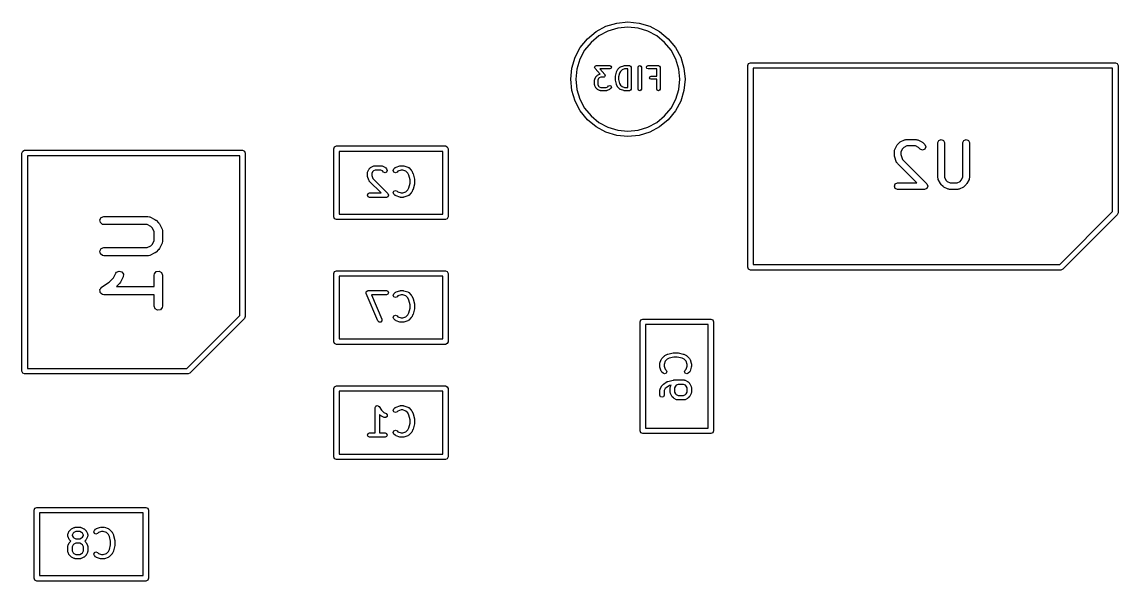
# Model space of a CAD drawing. Extents: x 0.26 to 1.74, y 0.22 to 1.88.
# Drawn here: x 0.944 to 1.736, y 0.912 to 1.316 of the extents above; entities that cross this region are included whole.
import ezdxf

# ---------------------------------------------------------------- set-up
doc = ezdxf.new("R2010")
doc.units = 0
doc.header["$MEASUREMENT"] = 0
doc.layers.add('BLACK', color=7, linetype='CONTINUOUS')

msp = doc.modelspace()

# ---------------------------------------------------------------- linework, layer by layer
at = {"layer": 'BLACK', "linetype": 'CONTINUOUS'}
for p, q in [((1.36607, 1.313), (1.37383, 1.31535)), ((1.37383, 1.31535), (1.38189, 1.31614)), ((1.38189, 1.31614), (1.38995, 1.31535)), ((1.38995, 1.31535), (1.39771, 1.313)), ((1.35266, 1.30403), (1.35892, 1.30917)), ((1.35892, 1.30917), (1.36607, 1.313)), ((1.36751, 1.30952), (1.36101, 1.30605)), ((1.37456, 1.31166), (1.36751, 1.30952)), ((1.38189, 1.31239), (1.37456, 1.31166)), ((1.38922, 1.31166), (1.38189, 1.31239)), ((1.39627, 1.30952), (1.38922, 1.31166)), ((1.40277, 1.30605), (1.39627, 1.30952)), ((1.39771, 1.313), (1.40486, 1.30917)), ((1.40486, 1.30917), (1.41112, 1.30403)), ((1.34752, 1.29777), (1.35266, 1.30403)), ((1.35531, 1.30138), (1.35064, 1.29568)), ((1.36101, 1.30605), (1.35531, 1.30138)), ((1.40846, 1.30138), (1.40277, 1.30605)), ((1.41314, 1.29568), (1.40846, 1.30138)), ((1.41112, 1.30403), (1.41626, 1.29777)), ((1.3437, 1.29062), (1.34752, 1.29777)), ((1.35064, 1.29568), (1.34717, 1.28919)), ((1.41661, 1.28919), (1.41314, 1.29568)), ((1.41626, 1.29777), (1.42008, 1.29062)), ((1.34135, 1.28287), (1.3437, 1.29062)), ((1.34717, 1.28919), (1.34503, 1.28214)), ((1.35784, 1.28347), (1.35802, 1.28384)), ((1.35802, 1.28384), (1.35818, 1.28422)), ((1.35818, 1.28422), (1.35822, 1.28424)), ((1.35822, 1.28424), (1.35824, 1.28428)), ((1.35824, 1.28428), (1.35863, 1.28441)), ((1.35863, 1.28441), (1.35902, 1.28457)), ((1.35902, 1.28457), (1.36877, 1.28457)), ((1.36877, 1.28457), (1.3696, 1.28422)), ((1.3696, 1.28422), (1.36995, 1.28339)), ((1.37618, 1.28347), (1.37643, 1.28358)), ((1.37643, 1.28358), (1.37664, 1.28376)), ((1.37664, 1.28376), (1.37889, 1.28451)), ((1.37889, 1.28451), (1.37909, 1.2845)), ((1.37909, 1.2845), (1.37927, 1.28457)), ((1.37927, 1.28457), (1.38301, 1.28457)), ((1.38301, 1.28457), (1.38385, 1.28422)), ((1.38385, 1.28422), (1.3842, 1.28339)), ((1.38933, 1.28339), (1.38968, 1.28422)), ((1.38968, 1.28422), (1.39051, 1.28457)), ((1.39051, 1.28457), (1.39135, 1.28422)), ((1.39135, 1.28422), (1.39169, 1.28339)), ((1.39533, 1.28339), (1.39568, 1.28422)), ((1.39568, 1.28422), (1.39651, 1.28457)), ((1.39651, 1.28457), (1.40401, 1.28457)), ((1.40401, 1.28457), (1.40485, 1.28422)), ((1.40485, 1.28422), (1.40519, 1.28339)), ((1.41875, 1.28214), (1.41661, 1.28919)), ((1.42008, 1.29062), (1.42243, 1.28287)), ((1.4685, 1.28465), (1.46908, 1.28604)), ((1.4685, 1.13898), (1.4685, 1.28465)), ((1.46908, 1.28604), (1.47047, 1.28661)), ((1.47047, 1.28661), (1.73425, 1.28661)), ((1.73425, 1.28661), (1.73564, 1.28604)), ((1.73564, 1.28604), (1.73622, 1.28465)), ((1.73622, 1.28465), (1.73622, 1.17835)), ((1.34055, 1.2748), (1.34135, 1.28287)), ((1.34503, 1.28214), (1.34431, 1.2748)), ((1.35785, 1.28343), (1.35784, 1.28347)), ((1.35784, 1.28339), (1.35785, 1.28343)), ((1.358, 1.283), (1.35784, 1.28339)), ((1.35796, 1.27492), (1.35871, 1.27642)), ((1.35813, 1.28261), (1.358, 1.283)), ((1.36176, 1.27846), (1.35813, 1.28261)), ((1.35871, 1.27642), (1.35886, 1.27655)), ((1.35886, 1.27655), (1.35893, 1.27672)), ((1.35893, 1.27672), (1.35968, 1.27747)), ((1.35968, 1.27747), (1.35986, 1.27755)), ((1.35986, 1.27755), (1.35999, 1.2777)), ((1.35999, 1.2777), (1.36149, 1.27845)), ((1.36122, 1.27567), (1.36074, 1.27519)), ((1.3623, 1.27621), (1.36122, 1.27567)), ((1.36149, 1.27845), (1.36176, 1.27846)), ((1.36877, 1.28221), (1.36162, 1.28221)), ((1.36162, 1.28221), (1.36516, 1.27817)), ((1.36427, 1.27621), (1.3623, 1.27621)), ((1.36465, 1.27637), (1.36427, 1.27621)), ((1.36504, 1.2765), (1.36465, 1.27637)), ((1.36506, 1.27654), (1.36504, 1.2765)), ((1.3651, 1.27655), (1.36506, 1.27654)), ((1.36526, 1.27694), (1.3651, 1.27655)), ((1.36516, 1.27817), (1.36529, 1.27777)), ((1.36545, 1.27731), (1.36526, 1.27694)), ((1.36529, 1.27777), (1.36545, 1.27739)), ((1.36545, 1.27739), (1.36543, 1.27735)), ((1.36543, 1.27735), (1.36545, 1.27731)), ((1.3696, 1.28255), (1.36877, 1.28221)), ((1.36995, 1.28339), (1.3696, 1.28255)), ((1.37283, 1.27664), (1.37289, 1.27678)), ((1.37283, 1.27439), (1.37283, 1.27664)), ((1.37287, 1.27693), (1.37362, 1.27993)), ((1.37289, 1.27678), (1.37287, 1.27693)), ((1.37362, 1.27993), (1.3737, 1.28003)), ((1.3737, 1.28003), (1.37371, 1.28017)), ((1.37371, 1.28017), (1.37446, 1.28167)), ((1.37446, 1.28167), (1.37461, 1.28179)), ((1.37461, 1.28179), (1.37468, 1.28197)), ((1.37468, 1.28197), (1.37618, 1.28347)), ((1.37588, 1.27923), (1.3752, 1.27649)), ((1.3752, 1.27649), (1.3752, 1.27454)), ((1.37649, 1.28044), (1.37588, 1.27923)), ((1.37765, 1.28161), (1.37649, 1.28044)), ((1.37946, 1.28221), (1.37765, 1.28161)), ((1.38183, 1.28221), (1.37946, 1.28221)), ((1.38183, 1.26882), (1.38183, 1.28221)), ((1.3842, 1.28339), (1.3842, 1.26764)), ((1.38933, 1.26764), (1.38933, 1.28339)), ((1.39169, 1.28339), (1.39169, 1.26764)), ((1.39568, 1.28255), (1.39533, 1.28339)), ((1.39651, 1.28221), (1.39568, 1.28255)), ((1.40283, 1.28221), (1.39651, 1.28221)), ((1.39758, 1.27589), (1.39793, 1.27672)), ((1.39793, 1.27505), (1.39758, 1.27589)), ((1.39793, 1.27672), (1.39876, 1.27707)), ((1.39876, 1.27707), (1.40283, 1.27707)), ((1.40283, 1.27707), (1.40283, 1.28221)), ((1.40519, 1.28339), (1.40519, 1.26764)), ((1.41947, 1.2748), (1.41875, 1.28214)), ((1.42243, 1.28287), (1.42323, 1.2748)), ((1.47244, 1.28268), (1.47244, 1.14094)), ((1.73228, 1.28268), (1.47244, 1.28268)), ((1.73228, 1.17916), (1.73228, 1.28268)), ((1.34135, 1.26674), (1.34055, 1.2748)), ((1.34431, 1.2748), (1.34503, 1.26747)), ((1.35784, 1.27439), (1.35794, 1.27464)), ((1.35784, 1.27064), (1.35784, 1.27439)), ((1.35794, 1.27039), (1.35784, 1.27064)), ((1.35794, 1.27464), (1.35796, 1.27492)), ((1.35796, 1.27011), (1.35794, 1.27039)), ((1.35871, 1.26861), (1.35796, 1.27011)), ((1.35886, 1.26848), (1.35871, 1.26861)), ((1.35893, 1.26831), (1.35886, 1.26848)), ((1.35968, 1.26756), (1.35893, 1.26831)), ((1.36074, 1.27519), (1.3602, 1.27411)), ((1.3602, 1.27411), (1.3602, 1.27092)), ((1.3602, 1.27092), (1.36074, 1.26984)), ((1.36074, 1.26984), (1.36122, 1.26936)), ((1.36122, 1.26936), (1.3623, 1.26882)), ((1.3623, 1.26882), (1.36624, 1.26882)), ((1.36624, 1.26882), (1.36732, 1.26936)), ((1.36732, 1.26936), (1.36793, 1.26998)), ((1.36793, 1.26998), (1.36877, 1.27032)), ((1.36877, 1.27032), (1.3696, 1.26998)), ((1.3696, 1.26831), (1.36885, 1.26756)), ((1.3696, 1.26998), (1.36995, 1.26914)), ((1.36995, 1.26914), (1.3696, 1.26831)), ((1.37289, 1.27425), (1.37283, 1.27439)), ((1.37287, 1.2741), (1.37289, 1.27425)), ((1.37362, 1.2711), (1.37287, 1.2741)), ((1.3737, 1.271), (1.37362, 1.2711)), ((1.37371, 1.27086), (1.3737, 1.271)), ((1.37446, 1.26936), (1.37371, 1.27086)), ((1.37461, 1.26923), (1.37446, 1.26936)), ((1.37468, 1.26906), (1.37461, 1.26923)), ((1.37618, 1.26756), (1.37468, 1.26906)), ((1.3752, 1.27454), (1.37588, 1.2718)), ((1.37588, 1.2718), (1.37649, 1.27059)), ((1.37649, 1.27059), (1.37765, 1.26942)), ((1.37765, 1.26942), (1.37946, 1.26882)), ((1.37946, 1.26882), (1.38183, 1.26882)), ((1.39876, 1.27471), (1.39793, 1.27505)), ((1.40283, 1.27471), (1.39876, 1.27471)), ((1.40283, 1.26764), (1.40283, 1.27471)), ((1.41875, 1.26747), (1.41947, 1.2748)), ((1.42323, 1.2748), (1.42243, 1.26674)), ((1.3437, 1.25898), (1.34135, 1.26674)), ((1.34503, 1.26747), (1.34717, 1.26042)), ((1.34717, 1.26042), (1.35064, 1.25392)), ((1.35986, 1.26748), (1.35968, 1.26756)), ((1.35999, 1.26733), (1.35986, 1.26748)), ((1.36149, 1.26658), (1.35999, 1.26733)), ((1.36176, 1.26656), (1.36149, 1.26658)), ((1.36202, 1.26646), (1.36176, 1.26656)), ((1.36652, 1.26646), (1.36202, 1.26646)), ((1.36677, 1.26656), (1.36652, 1.26646)), ((1.36704, 1.26658), (1.36677, 1.26656)), ((1.36854, 1.26733), (1.36704, 1.26658)), ((1.36867, 1.26748), (1.36854, 1.26733)), ((1.36885, 1.26756), (1.36867, 1.26748)), ((1.37643, 1.26745), (1.37618, 1.26756)), ((1.37664, 1.26727), (1.37643, 1.26745)), ((1.37889, 1.26652), (1.37664, 1.26727)), ((1.37909, 1.26653), (1.37889, 1.26652)), ((1.37927, 1.26646), (1.37909, 1.26653)), ((1.38301, 1.26646), (1.37927, 1.26646)), ((1.38385, 1.26681), (1.38301, 1.26646)), ((1.3842, 1.26764), (1.38385, 1.26681)), ((1.38968, 1.26681), (1.38933, 1.26764)), ((1.39051, 1.26646), (1.38968, 1.26681)), ((1.39135, 1.26681), (1.39051, 1.26646)), ((1.39169, 1.26764), (1.39135, 1.26681)), ((1.40318, 1.26681), (1.40283, 1.26764)), ((1.40401, 1.26646), (1.40318, 1.26681)), ((1.40485, 1.26681), (1.40401, 1.26646)), ((1.40519, 1.26764), (1.40485, 1.26681)), ((1.41314, 1.25392), (1.41661, 1.26042)), ((1.41661, 1.26042), (1.41875, 1.26747)), ((1.42243, 1.26674), (1.42008, 1.25898)), ((1.34752, 1.25184), (1.3437, 1.25898)), ((1.35064, 1.25392), (1.35531, 1.24823)), ((1.40846, 1.24823), (1.41314, 1.25392)), ((1.42008, 1.25898), (1.41626, 1.25184)), ((1.35266, 1.24557), (1.34752, 1.25184)), ((1.35892, 1.24043), (1.35266, 1.24557)), ((1.35531, 1.24823), (1.36101, 1.24355)), ((1.40277, 1.24355), (1.40846, 1.24823)), ((1.41112, 1.24557), (1.40486, 1.24043)), ((1.41626, 1.25184), (1.41112, 1.24557)), ((1.36607, 1.23661), (1.35892, 1.24043)), ((1.36101, 1.24355), (1.36751, 1.24008)), ((1.37383, 1.23426), (1.36607, 1.23661)), ((1.36751, 1.24008), (1.37456, 1.23794)), ((1.37456, 1.23794), (1.38189, 1.23722)), ((1.38189, 1.23722), (1.38922, 1.23794)), ((1.38922, 1.23794), (1.39627, 1.24008)), ((1.39771, 1.23661), (1.38995, 1.23426)), ((1.39627, 1.24008), (1.40277, 1.24355)), ((1.40486, 1.24043), (1.39771, 1.23661)), ((1.38189, 1.23346), (1.37383, 1.23426)), ((1.38995, 1.23426), (1.38189, 1.23346)), ((1.57669, 1.22765), (1.57819, 1.22915)), ((1.57819, 1.22915), (1.57855, 1.2293)), ((1.57855, 1.2293), (1.57881, 1.2296)), ((1.57881, 1.2296), (1.58181, 1.23109)), ((1.58181, 1.23109), (1.58236, 1.23113)), ((1.58236, 1.23113), (1.58286, 1.23134)), ((1.58286, 1.23134), (1.59036, 1.23134)), ((1.59036, 1.23134), (1.59087, 1.23113)), ((1.59087, 1.23113), (1.59142, 1.23109)), ((1.59142, 1.23109), (1.59442, 1.2296)), ((1.59442, 1.2296), (1.59467, 1.2293)), ((1.59467, 1.2293), (1.59503, 1.22915)), ((1.59503, 1.22915), (1.59653, 1.22765)), ((1.606, 1.22898), (1.60669, 1.23065)), ((1.606, 1.20349), (1.606, 1.22898)), ((1.60669, 1.23065), (1.60836, 1.23134)), ((1.60836, 1.23134), (1.61003, 1.23065)), ((1.61003, 1.23065), (1.61072, 1.22898)), ((1.61072, 1.22898), (1.61072, 1.20404)), ((1.624, 1.22898), (1.62469, 1.23065)), ((1.624, 1.20404), (1.624, 1.22898)), ((1.62469, 1.23065), (1.62636, 1.23134)), ((1.62636, 1.23134), (1.62803, 1.23065)), ((1.62803, 1.23065), (1.62872, 1.22898)), ((1.62872, 1.22898), (1.62872, 1.20349)), ((0.943898, 1.22146), (0.944474, 1.22285)), ((0.943898, 1.06398), (0.943898, 1.22146)), ((0.944474, 1.22285), (0.945866, 1.22343)), ((0.945866, 1.22343), (1.10335, 1.22343)), ((1.10335, 1.22343), (1.10474, 1.22285)), ((1.10474, 1.22285), (1.10531, 1.22146)), ((1.10531, 1.22146), (1.10531, 1.10335)), ((1.16929, 1.22461), (1.16987, 1.226)), ((1.16929, 1.17539), (1.16929, 1.22461)), ((1.16987, 1.226), (1.17126, 1.22657)), ((1.17126, 1.22657), (1.25, 1.22657)), ((1.17323, 1.22264), (1.17323, 1.17736)), ((1.24803, 1.22264), (1.17323, 1.22264)), ((1.24803, 1.17736), (1.24803, 1.22264)), ((1.25, 1.22657), (1.25139, 1.226)), ((1.25139, 1.226), (1.25197, 1.22461)), ((1.25197, 1.22461), (1.25197, 1.17539)), ((1.5745, 1.22298), (1.57471, 1.22349)), ((1.5745, 1.21998), (1.5745, 1.22298)), ((1.57471, 1.22349), (1.57475, 1.22404)), ((1.57475, 1.22404), (1.57625, 1.22704)), ((1.57625, 1.22704), (1.57655, 1.22729)), ((1.57655, 1.22729), (1.57669, 1.22765)), ((1.58031, 1.22458), (1.57923, 1.22243)), ((1.57923, 1.22243), (1.57923, 1.22037)), ((1.57923, 1.22037), (1.58043, 1.21676)), ((1.58126, 1.22554), (1.58031, 1.22458)), ((1.58342, 1.22662), (1.58126, 1.22554)), ((1.58981, 1.22662), (1.58342, 1.22662)), ((1.59196, 1.22554), (1.58981, 1.22662)), ((1.59319, 1.22431), (1.59196, 1.22554)), ((1.59486, 1.22362), (1.59319, 1.22431)), ((1.59653, 1.22431), (1.59486, 1.22362)), ((1.59653, 1.22765), (1.59723, 1.22598)), ((1.59723, 1.22598), (1.59653, 1.22431)), ((0.947835, 1.21949), (0.947835, 1.06594)), ((1.10138, 1.21949), (0.947835, 1.21949)), ((1.10138, 1.10416), (1.10138, 1.21949)), ((1.19857, 1.21218), (1.19891, 1.21232)), ((1.19891, 1.21232), (1.2036, 1.21232)), ((1.2036, 1.21232), (1.20394, 1.21218)), ((1.21742, 1.21222), (1.21766, 1.21232)), ((1.21766, 1.21232), (1.21954, 1.21232)), ((1.21954, 1.21232), (1.21977, 1.21222)), ((1.57465, 1.21962), (1.5745, 1.21998)), ((1.57462, 1.21924), (1.57465, 1.21962)), ((1.57612, 1.21474), (1.57462, 1.21924)), ((1.57648, 1.21432), (1.57612, 1.21474)), ((1.57669, 1.21381), (1.57648, 1.21432)), ((1.59066, 1.19985), (1.57669, 1.21381)), ((1.58043, 1.21676), (1.59803, 1.19916)), ((1.19359, 1.20699), (1.19373, 1.20733)), ((1.19359, 1.20512), (1.19359, 1.20699)), ((1.19369, 1.20488), (1.19359, 1.20512)), ((1.19367, 1.20462), (1.19369, 1.20488)), ((1.19461, 1.20181), (1.19367, 1.20462)), ((1.19373, 1.20733), (1.19375, 1.2077)), ((1.19375, 1.2077), (1.19469, 1.20957)), ((1.19469, 1.20957), (1.19489, 1.20974)), ((1.19489, 1.20974), (1.19499, 1.20998)), ((1.19499, 1.20998), (1.19592, 1.21092)), ((1.19592, 1.21092), (1.19616, 1.21102)), ((1.19616, 1.21102), (1.19633, 1.21121)), ((1.19633, 1.21121), (1.19821, 1.21215)), ((1.19739, 1.20793), (1.19674, 1.20662)), ((1.19674, 1.20662), (1.19674, 1.20537)), ((1.19674, 1.20537), (1.19748, 1.20316)), ((1.19797, 1.20851), (1.19739, 1.20793)), ((1.19928, 1.20917), (1.19797, 1.20851)), ((1.19821, 1.21215), (1.19857, 1.21218)), ((1.20323, 1.20917), (1.19928, 1.20917)), ((1.20454, 1.20851), (1.20323, 1.20917)), ((1.20394, 1.21218), (1.2043, 1.21215)), ((1.2043, 1.21215), (1.20618, 1.21121)), ((1.2053, 1.20775), (1.20454, 1.20851)), ((1.20641, 1.20729), (1.2053, 1.20775)), ((1.20618, 1.21121), (1.20635, 1.21102)), ((1.20635, 1.21102), (1.20659, 1.21092)), ((1.20753, 1.20775), (1.20641, 1.20729)), ((1.20659, 1.21092), (1.20753, 1.20998)), ((1.20753, 1.20998), (1.20799, 1.20887)), ((1.20799, 1.20887), (1.20753, 1.20775)), ((1.21234, 1.20887), (1.2128, 1.20998)), ((1.2128, 1.20775), (1.21234, 1.20887)), ((1.2128, 1.20998), (1.21373, 1.21092)), ((1.21391, 1.20729), (1.2128, 1.20775)), ((1.21373, 1.21092), (1.21407, 1.21106)), ((1.21502, 1.20775), (1.21391, 1.20729)), ((1.21407, 1.21106), (1.21435, 1.2113)), ((1.21435, 1.2113), (1.21716, 1.21224)), ((1.2157, 1.20843), (1.21502, 1.20775)), ((1.21792, 1.20917), (1.2157, 1.20843)), ((1.21716, 1.21224), (1.21742, 1.21222)), ((1.21928, 1.20917), (1.21792, 1.20917)), ((1.2215, 1.20843), (1.21928, 1.20917)), ((1.21977, 1.21222), (1.22003, 1.21224)), ((1.22003, 1.21224), (1.22285, 1.2113)), ((1.22293, 1.207), (1.2215, 1.20843)), ((1.22285, 1.2113), (1.22312, 1.21106)), ((1.22367, 1.20551), (1.22293, 1.207)), ((1.22312, 1.21106), (1.22346, 1.21092)), ((1.22346, 1.21092), (1.22534, 1.20904)), ((1.22452, 1.20211), (1.22367, 1.20551)), ((1.22534, 1.20904), (1.22543, 1.2088)), ((1.22543, 1.2088), (1.22563, 1.20863)), ((1.22563, 1.20863), (1.22657, 1.20676)), ((1.22657, 1.20676), (1.22658, 1.20658)), ((1.22658, 1.20658), (1.22669, 1.20644)), ((1.22669, 1.20644), (1.22762, 1.20269)), ((1.19485, 1.20153), (1.19461, 1.20181)), ((1.19499, 1.20119), (1.19485, 1.20153)), ((1.20355, 1.19263), (1.19499, 1.20119)), ((1.19748, 1.20316), (1.20846, 1.19217)), ((1.22367, 1.19629), (1.22452, 1.19969)), ((1.22452, 1.19969), (1.22452, 1.20211)), ((1.22762, 1.19911), (1.22669, 1.19536)), ((1.22762, 1.20269), (1.2276, 1.20249)), ((1.2276, 1.20249), (1.22767, 1.20231)), ((1.22767, 1.19949), (1.2276, 1.19931)), ((1.2276, 1.19931), (1.22762, 1.19911)), ((1.22767, 1.20231), (1.22767, 1.19949)), ((1.5745, 1.19749), (1.5752, 1.19916)), ((1.5752, 1.19582), (1.5745, 1.19749)), ((1.5752, 1.19916), (1.57687, 1.19985)), ((1.57687, 1.19985), (1.59066, 1.19985)), ((1.59803, 1.19916), (1.59873, 1.19749)), ((1.59873, 1.19749), (1.59803, 1.19582)), ((1.60621, 1.20298), (1.606, 1.20349)), ((1.60625, 1.20243), (1.60621, 1.20298)), ((1.60775, 1.19943), (1.60625, 1.20243)), ((1.60804, 1.19917), (1.60775, 1.19943)), ((1.60819, 1.19882), (1.60804, 1.19917)), ((1.60969, 1.19732), (1.60819, 1.19882)), ((1.61005, 1.19717), (1.60969, 1.19732)), ((1.6103, 1.19687), (1.61005, 1.19717)), ((1.6133, 1.19537), (1.6103, 1.19687)), ((1.61072, 1.20404), (1.6118, 1.20188)), ((1.6118, 1.20188), (1.61276, 1.20093)), ((1.61276, 1.20093), (1.61492, 1.19985)), ((1.61492, 1.19985), (1.6198, 1.19985)), ((1.6198, 1.19985), (1.62196, 1.20093)), ((1.62442, 1.19687), (1.62142, 1.19537)), ((1.62196, 1.20093), (1.62292, 1.20188)), ((1.62292, 1.20188), (1.624, 1.20404)), ((1.62467, 1.19717), (1.62442, 1.19687)), ((1.62503, 1.19732), (1.62467, 1.19717)), ((1.62653, 1.19882), (1.62503, 1.19732)), ((1.62668, 1.19917), (1.62653, 1.19882)), ((1.62697, 1.19943), (1.62668, 1.19917)), ((1.62847, 1.20243), (1.62697, 1.19943)), ((1.62851, 1.20298), (1.62847, 1.20243)), ((1.62872, 1.20349), (1.62851, 1.20298)), ((1.19359, 1.19106), (1.19405, 1.19217)), ((1.19405, 1.18994), (1.19359, 1.19106)), ((1.19405, 1.19217), (1.19516, 1.19263)), ((1.19516, 1.18948), (1.19405, 1.18994)), ((1.19516, 1.19263), (1.20355, 1.19263)), ((1.20735, 1.18948), (1.19516, 1.18948)), ((1.20846, 1.18994), (1.20735, 1.18948)), ((1.20846, 1.19217), (1.20892, 1.19106)), ((1.20892, 1.19106), (1.20846, 1.18994)), ((1.21234, 1.19293), (1.2128, 1.19405)), ((1.2128, 1.19182), (1.21234, 1.19293)), ((1.2128, 1.19405), (1.21391, 1.19451)), ((1.21373, 1.19088), (1.2128, 1.19182)), ((1.21407, 1.19074), (1.21373, 1.19088)), ((1.21391, 1.19451), (1.21502, 1.19405)), ((1.21435, 1.1905), (1.21407, 1.19074)), ((1.21716, 1.18956), (1.21435, 1.1905)), ((1.21502, 1.19405), (1.2157, 1.19337)), ((1.2157, 1.19337), (1.21792, 1.19263)), ((1.21742, 1.18958), (1.21716, 1.18956)), ((1.21766, 1.18948), (1.21742, 1.18958)), ((1.21954, 1.18948), (1.21766, 1.18948)), ((1.21792, 1.19263), (1.21928, 1.19263)), ((1.21928, 1.19263), (1.2215, 1.19337)), ((1.21977, 1.18958), (1.21954, 1.18948)), ((1.22003, 1.18956), (1.21977, 1.18958)), ((1.22285, 1.1905), (1.22003, 1.18956)), ((1.2215, 1.19337), (1.22293, 1.1948)), ((1.22312, 1.19074), (1.22285, 1.1905)), ((1.22293, 1.1948), (1.22367, 1.19629)), ((1.22346, 1.19088), (1.22312, 1.19074)), ((1.22534, 1.19276), (1.22346, 1.19088)), ((1.22543, 1.193), (1.22534, 1.19276)), ((1.22563, 1.19317), (1.22543, 1.193)), ((1.22657, 1.19504), (1.22563, 1.19317)), ((1.22658, 1.19522), (1.22657, 1.19504)), ((1.22669, 1.19536), (1.22658, 1.19522)), ((1.57687, 1.19512), (1.5752, 1.19582)), ((1.59636, 1.19512), (1.57687, 1.19512)), ((1.59803, 1.19582), (1.59636, 1.19512)), ((1.61385, 1.19533), (1.6133, 1.19537)), ((1.61436, 1.19512), (1.61385, 1.19533)), ((1.62036, 1.19512), (1.61436, 1.19512)), ((1.62087, 1.19533), (1.62036, 1.19512)), ((1.62142, 1.19537), (1.62087, 1.19533)), ((1.00023, 1.17323), (1.00124, 1.17497)), ((1.00059, 1.17124), (1.00023, 1.17323)), ((1.00124, 1.17497), (1.00314, 1.17567)), ((1.00314, 1.17567), (1.03501, 1.17567)), ((1.03501, 1.17567), (1.03602, 1.17549)), ((1.03602, 1.17549), (1.03616, 1.17537)), ((1.03616, 1.17537), (1.03633, 1.17535)), ((1.03633, 1.17535), (1.04008, 1.17348)), ((1.04008, 1.17348), (1.04079, 1.17295)), ((1.04079, 1.17295), (1.04085, 1.17293)), ((1.04085, 1.17293), (1.04273, 1.17105)), ((1.16987, 1.174), (1.16929, 1.17539)), ((1.17126, 1.17343), (1.16987, 1.174)), ((1.25, 1.17343), (1.17126, 1.17343)), ((1.17323, 1.17736), (1.24803, 1.17736)), ((1.25139, 1.174), (1.25, 1.17343)), ((1.25197, 1.17539), (1.25139, 1.174)), ((1.69407, 1.14094), (1.73228, 1.17916)), ((1.73564, 1.17695), (1.69627, 1.13758)), ((1.73622, 1.17835), (1.73564, 1.17695)), ((1.00213, 1.16994), (1.00059, 1.17124)), ((1.00314, 1.16976), (1.00213, 1.16994)), ((1.03432, 1.16976), (1.00314, 1.16976)), ((1.03701, 1.16841), (1.03432, 1.16976)), ((1.03821, 1.16721), (1.03701, 1.16841)), ((1.03956, 1.16452), (1.03821, 1.16721)), ((1.04273, 1.17105), (1.04323, 1.17033)), ((1.04323, 1.17033), (1.04328, 1.17028)), ((1.04328, 1.17028), (1.04515, 1.16653)), ((1.04515, 1.16653), (1.04545, 1.16555)), ((1.04545, 1.16555), (1.0454, 1.16538)), ((1.0454, 1.16538), (1.04547, 1.16521)), ((1.04547, 1.16521), (1.04547, 1.15771)), ((1.03821, 1.15571), (1.03956, 1.15841)), ((1.03956, 1.15841), (1.03956, 1.16452)), ((1.04547, 1.15771), (1.04529, 1.1567)), ((1.00023, 1.15073), (1.00124, 1.15248)), ((1.00059, 1.14874), (1.00023, 1.15073)), ((1.00124, 1.15248), (1.00314, 1.15317)), ((1.00314, 1.15317), (1.03432, 1.15317)), ((1.03432, 1.15317), (1.03701, 1.15452)), ((1.04008, 1.14945), (1.03633, 1.14757)), ((1.03701, 1.15452), (1.03821, 1.15571)), ((1.04013, 1.1495), (1.04008, 1.14945)), ((1.04085, 1.15), (1.04013, 1.1495)), ((1.04273, 1.15188), (1.04085, 1.15)), ((1.04275, 1.15194), (1.04273, 1.15188)), ((1.04328, 1.15264), (1.04275, 1.15194)), ((1.04515, 1.15639), (1.04328, 1.15264)), ((1.04517, 1.15657), (1.04515, 1.15639)), ((1.04529, 1.1567), (1.04517, 1.15657)), ((1.00213, 1.14744), (1.00059, 1.14874)), ((1.00314, 1.14726), (1.00213, 1.14744)), ((1.03501, 1.14726), (1.00314, 1.14726)), ((1.03518, 1.14732), (1.03501, 1.14726)), ((1.03535, 1.14728), (1.03518, 1.14732)), ((1.03633, 1.14757), (1.03535, 1.14728)), ((1.01009, 1.13134), (1.01175, 1.13466)), ((1.01175, 1.13466), (1.01236, 1.13549)), ((1.01236, 1.13549), (1.01421, 1.13629)), ((1.01421, 1.13629), (1.01615, 1.13571)), ((1.01615, 1.13571), (1.01726, 1.13403)), ((1.01726, 1.13403), (1.01703, 1.13202)), ((1.03956, 1.13334), (1.03974, 1.13435)), ((1.03956, 1.12505), (1.03956, 1.13334)), ((1.03974, 1.13435), (1.04104, 1.1359)), ((1.04104, 1.1359), (1.04303, 1.13625)), ((1.04303, 1.13625), (1.04477, 1.13524)), ((1.04477, 1.13524), (1.04547, 1.13334)), ((1.04547, 1.13334), (1.04547, 1.11085)), ((1.16929, 1.13445), (1.16987, 1.13584)), ((1.16929, 1.08524), (1.16929, 1.13445)), ((1.16987, 1.13584), (1.17126, 1.13642)), ((1.17126, 1.13642), (1.25, 1.13642)), ((1.25, 1.13642), (1.25139, 1.13584)), ((1.25139, 1.13584), (1.25197, 1.13445)), ((1.25197, 1.13445), (1.25197, 1.08524)), ((1.46908, 1.13758), (1.4685, 1.13898)), ((1.4685, 1.13898), (1.4685, 1.13898)), ((1.47047, 1.13701), (1.46908, 1.13758)), ((1.69488, 1.13701), (1.47047, 1.13701)), ((1.47244, 1.14094), (1.69407, 1.14094)), ((1.69627, 1.13758), (1.69488, 1.13701)), ((1.0015, 1.12455), (1.00689, 1.12814)), ((1.00689, 1.12814), (1.01009, 1.13134)), ((1.0146, 1.12751), (1.01215, 1.12505)), ((1.01463, 1.12756), (1.0146, 1.12751)), ((1.01516, 1.12827), (1.01463, 1.12756)), ((1.01703, 1.13202), (1.01516, 1.12827)), ((1.17323, 1.13248), (1.17323, 1.0872)), ((1.24803, 1.13248), (1.17323, 1.13248)), ((1.24803, 1.0872), (1.24803, 1.13248)), ((1.00023, 1.12261), (1.00032, 1.12275)), ((1.00038, 1.12176), (1.00023, 1.12261)), ((1.00031, 1.12292), (1.00082, 1.12361)), ((1.00032, 1.12275), (1.00031, 1.12292)), ((1.00044, 1.12091), (1.00038, 1.12176)), ((1.00056, 1.12078), (1.00044, 1.12091)), ((1.00059, 1.12062), (1.00056, 1.12078)), ((1.00124, 1.12007), (1.00059, 1.12062)), ((1.00082, 1.12361), (1.00124, 1.12436)), ((1.00124, 1.12436), (1.0014, 1.12441)), ((1.00183, 1.11945), (1.00124, 1.12007)), ((1.0014, 1.12441), (1.0015, 1.12455)), ((1.002, 1.11943), (1.00183, 1.11945)), ((1.00213, 1.11932), (1.002, 1.11943)), ((1.00314, 1.11914), (1.00213, 1.11932)), ((1.03956, 1.11914), (1.00314, 1.11914)), ((1.01215, 1.12505), (1.03956, 1.12505)), ((1.03956, 1.11085), (1.03956, 1.11914)), ((1.19265, 1.12058), (1.19277, 1.12087)), ((1.19277, 1.12029), (1.19265, 1.12058)), ((1.19276, 1.12117), (1.19299, 1.1214)), ((1.19277, 1.12087), (1.19276, 1.12117)), ((1.19278, 1.11996), (1.19277, 1.12029)), ((1.20121, 1.10028), (1.19278, 1.11996)), ((1.19299, 1.1214), (1.19311, 1.1217)), ((1.19311, 1.1217), (1.19339, 1.12181)), ((1.19339, 1.12181), (1.19361, 1.12203)), ((1.19361, 1.12203), (1.19393, 1.12204)), ((1.19393, 1.12204), (1.19423, 1.12216)), ((1.19423, 1.12216), (1.20735, 1.12216)), ((1.20735, 1.11901), (1.19661, 1.11901)), ((1.19661, 1.11901), (1.20411, 1.10152)), ((1.20735, 1.12216), (1.20846, 1.1217)), ((1.20846, 1.11947), (1.20735, 1.11901)), ((1.20846, 1.1217), (1.20892, 1.12058)), ((1.20892, 1.12058), (1.20846, 1.11947)), ((1.21234, 1.11871), (1.2128, 1.11982)), ((1.2128, 1.1176), (1.21234, 1.11871)), ((1.2128, 1.11982), (1.21373, 1.12076)), ((1.21391, 1.11714), (1.2128, 1.1176)), ((1.21373, 1.12076), (1.21407, 1.1209)), ((1.21502, 1.1176), (1.21391, 1.11714)), ((1.21407, 1.1209), (1.21435, 1.12114)), ((1.21435, 1.12114), (1.21716, 1.12208)), ((1.2157, 1.11827), (1.21502, 1.1176)), ((1.21792, 1.11901), (1.2157, 1.11827)), ((1.21716, 1.12208), (1.21742, 1.12206)), ((1.21742, 1.12206), (1.21766, 1.12216)), ((1.21766, 1.12216), (1.21954, 1.12216)), ((1.21928, 1.11901), (1.21792, 1.11901)), ((1.2215, 1.11827), (1.21928, 1.11901)), ((1.21954, 1.12216), (1.21977, 1.12206)), ((1.21977, 1.12206), (1.22003, 1.12208)), ((1.22003, 1.12208), (1.22285, 1.12114)), ((1.22293, 1.11684), (1.2215, 1.11827)), ((1.22285, 1.12114), (1.22312, 1.1209)), ((1.22312, 1.1209), (1.22346, 1.12076)), ((1.22346, 1.12076), (1.22534, 1.11889)), ((1.22534, 1.11889), (1.22543, 1.11865)), ((1.22543, 1.11865), (1.22563, 1.11848)), ((1.22563, 1.11848), (1.22657, 1.1166)), ((1.04025, 1.10895), (1.03956, 1.11085)), ((1.04529, 1.10984), (1.04399, 1.10829)), ((1.04547, 1.11085), (1.04529, 1.10984)), ((1.22367, 1.11535), (1.22293, 1.11684)), ((1.22452, 1.11195), (1.22367, 1.11535)), ((1.22367, 1.10614), (1.22452, 1.10953)), ((1.22452, 1.10953), (1.22452, 1.11195)), ((1.22657, 1.1166), (1.22658, 1.11642)), ((1.22658, 1.11642), (1.22669, 1.11628)), ((1.22669, 1.11628), (1.22762, 1.11253)), ((1.22762, 1.11253), (1.2276, 1.11233)), ((1.2276, 1.11233), (1.22767, 1.11215)), ((1.22767, 1.10934), (1.2276, 1.10915)), ((1.22767, 1.11215), (1.22767, 1.10934)), ((1.042, 1.10794), (1.04025, 1.10895)), ((1.04399, 1.10829), (1.042, 1.10794)), ((1.06316, 1.06594), (1.10138, 1.10416)), ((1.10474, 1.10195), (1.06537, 1.06258)), ((1.10531, 1.10335), (1.10474, 1.10195)), ((1.20411, 1.10152), (1.20412, 1.10031)), ((1.21234, 1.10277), (1.2128, 1.10389)), ((1.2128, 1.10166), (1.21234, 1.10277)), ((1.2128, 1.10389), (1.21391, 1.10435)), ((1.21373, 1.10072), (1.2128, 1.10166)), ((1.21391, 1.10435), (1.21502, 1.10389)), ((1.21502, 1.10389), (1.2157, 1.10321)), ((1.2157, 1.10321), (1.21792, 1.10247)), ((1.21792, 1.10247), (1.21928, 1.10247)), ((1.21928, 1.10247), (1.2215, 1.10321)), ((1.2215, 1.10321), (1.22293, 1.10464)), ((1.22293, 1.10464), (1.22367, 1.10614)), ((1.22534, 1.1026), (1.22346, 1.10072)), ((1.22543, 1.10284), (1.22534, 1.1026)), ((1.22563, 1.10301), (1.22543, 1.10284)), ((1.22657, 1.10488), (1.22563, 1.10301)), ((1.22658, 1.10506), (1.22657, 1.10488)), ((1.22669, 1.1052), (1.22658, 1.10506)), ((1.22762, 1.10895), (1.22669, 1.1052)), ((1.2276, 1.10915), (1.22762, 1.10895)), ((1.39132, 1.101), (1.39272, 1.10157)), ((1.39272, 1.10157), (1.44193, 1.10157)), ((1.44193, 1.10157), (1.44332, 1.101)), ((1.20208, 1.09944), (1.20121, 1.10028)), ((1.20328, 1.09945), (1.20208, 1.09944)), ((1.20412, 1.10031), (1.20328, 1.09945)), ((1.21407, 1.10058), (1.21373, 1.10072)), ((1.21435, 1.10034), (1.21407, 1.10058)), ((1.21716, 1.09941), (1.21435, 1.10034)), ((1.21742, 1.09942), (1.21716, 1.09941)), ((1.21766, 1.09932), (1.21742, 1.09942)), ((1.21954, 1.09932), (1.21766, 1.09932)), ((1.21977, 1.09942), (1.21954, 1.09932)), ((1.22003, 1.09941), (1.21977, 1.09942)), ((1.22285, 1.10034), (1.22003, 1.09941)), ((1.22312, 1.10058), (1.22285, 1.10034)), ((1.22346, 1.10072), (1.22312, 1.10058)), ((1.39075, 1.09961), (1.39132, 1.101)), ((1.39075, 1.02087), (1.39075, 1.09961)), ((1.39469, 1.09764), (1.39469, 1.02283)), ((1.43996, 1.09764), (1.39469, 1.09764)), ((1.43996, 1.02283), (1.43996, 1.09764)), ((1.44332, 1.101), (1.4439, 1.09961)), ((1.4439, 1.09961), (1.4439, 1.02087)), ((1.17323, 1.0872), (1.24803, 1.0872)), ((1.16987, 1.08384), (1.16929, 1.08524)), ((1.17126, 1.08327), (1.16987, 1.08384)), ((1.25, 1.08327), (1.17126, 1.08327)), ((1.25139, 1.08384), (1.25, 1.08327)), ((1.25197, 1.08524), (1.25139, 1.08384)), ((1.40509, 1.06964), (1.40602, 1.07245)), ((1.40511, 1.06938), (1.40509, 1.06964)), ((1.40602, 1.07245), (1.40626, 1.07273)), ((1.40626, 1.07273), (1.4064, 1.07307)), ((1.4064, 1.07307), (1.40828, 1.07494)), ((1.40889, 1.0711), (1.40816, 1.06889)), ((1.40828, 1.07494), (1.40852, 1.07504)), ((1.40852, 1.07504), (1.40869, 1.07524)), ((1.40869, 1.07524), (1.41056, 1.07617)), ((1.41033, 1.07253), (1.40889, 1.0711)), ((1.41182, 1.07328), (1.41033, 1.07253)), ((1.41056, 1.07617), (1.41074, 1.07619)), ((1.41074, 1.07619), (1.41089, 1.07629)), ((1.41089, 1.07629), (1.41464, 1.07723)), ((1.41521, 1.07413), (1.41182, 1.07328)), ((1.41464, 1.07723), (1.41483, 1.0772)), ((1.41483, 1.0772), (1.41502, 1.07728)), ((1.41502, 1.07728), (1.41783, 1.07728)), ((1.41764, 1.07413), (1.41521, 1.07413)), ((1.42103, 1.07328), (1.41764, 1.07413)), ((1.41783, 1.07728), (1.41801, 1.0772)), ((1.41801, 1.0772), (1.41821, 1.07723)), ((1.41821, 1.07723), (1.42196, 1.07629)), ((1.42252, 1.07253), (1.42103, 1.07328)), ((1.42196, 1.07629), (1.4221, 1.07619)), ((1.4221, 1.07619), (1.42228, 1.07617)), ((1.42228, 1.07617), (1.42416, 1.07524)), ((1.42395, 1.0711), (1.42252, 1.07253)), ((1.42469, 1.06889), (1.42395, 1.0711)), ((1.42416, 1.07524), (1.42433, 1.07504)), ((1.42433, 1.07504), (1.42457, 1.07494)), ((1.42457, 1.07494), (1.42644, 1.07307)), ((1.42644, 1.07307), (1.42658, 1.07273)), ((1.42658, 1.07273), (1.42682, 1.07245)), ((1.42682, 1.07245), (1.42776, 1.06964)), ((1.42776, 1.06964), (1.42774, 1.06938)), ((0.944474, 1.06258), (0.943898, 1.06398)), ((0.945866, 1.06201), (0.944474, 1.06258)), ((1.06398, 1.06201), (0.945866, 1.06201)), ((0.947835, 1.06594), (1.06316, 1.06594)), ((1.06537, 1.06258), (1.06398, 1.06201)), ((1.40501, 1.06914), (1.40511, 1.06938)), ((1.40501, 1.06727), (1.40501, 1.06914)), ((1.40511, 1.06703), (1.40501, 1.06727)), ((1.40509, 1.06677), (1.40511, 1.06703)), ((1.40602, 1.06396), (1.40509, 1.06677)), ((1.40626, 1.06368), (1.40602, 1.06396)), ((1.4064, 1.06334), (1.40626, 1.06368)), ((1.40734, 1.0624), (1.4064, 1.06334)), ((1.40846, 1.06194), (1.40734, 1.0624)), ((1.40816, 1.06889), (1.40816, 1.06752)), ((1.40816, 1.06752), (1.40889, 1.06531)), ((1.40957, 1.0624), (1.40846, 1.06194)), ((1.40889, 1.06531), (1.40957, 1.06463)), ((1.40957, 1.06463), (1.41003, 1.06352)), ((1.41003, 1.06352), (1.40957, 1.0624)), ((1.42282, 1.06352), (1.42328, 1.06463)), ((1.42328, 1.0624), (1.42282, 1.06352)), ((1.42328, 1.06463), (1.42395, 1.06531)), ((1.42439, 1.06194), (1.42328, 1.0624)), ((1.42395, 1.06531), (1.42469, 1.06752)), ((1.4255, 1.0624), (1.42439, 1.06194)), ((1.42469, 1.06752), (1.42469, 1.06889)), ((1.42644, 1.06334), (1.4255, 1.0624)), ((1.42658, 1.06368), (1.42644, 1.06334)), ((1.42682, 1.06396), (1.42658, 1.06368)), ((1.42776, 1.06677), (1.42682, 1.06396)), ((1.42774, 1.06938), (1.42784, 1.06914)), ((1.42784, 1.06727), (1.42774, 1.06703)), ((1.42774, 1.06703), (1.42776, 1.06677)), ((1.42784, 1.06914), (1.42784, 1.06727)), ((1.4064, 1.05338), (1.40734, 1.05432)), ((1.40734, 1.05432), (1.40749, 1.05438)), ((1.40749, 1.05438), (1.40758, 1.05452)), ((1.40758, 1.05452), (1.41039, 1.05639)), ((1.41039, 1.05639), (1.41066, 1.05644)), ((1.41066, 1.05644), (1.41089, 1.05661)), ((1.41089, 1.05661), (1.41464, 1.05755)), ((1.41315, 1.05393), (1.41191, 1.05362)), ((1.41267, 1.05297), (1.41315, 1.05393)), ((1.41464, 1.05755), (1.41483, 1.05752)), ((1.41483, 1.05752), (1.41502, 1.05759)), ((1.41502, 1.05759), (1.42252, 1.05759)), ((1.41689, 1.05379), (1.41631, 1.05321)), ((1.4182, 1.05444), (1.41689, 1.05379)), ((1.42214, 1.05444), (1.4182, 1.05444)), ((1.42346, 1.05379), (1.42214, 1.05444)), ((1.42252, 1.05759), (1.42285, 1.05745)), ((1.42285, 1.05745), (1.42322, 1.05743)), ((1.42322, 1.05743), (1.4251, 1.05649)), ((1.42403, 1.05321), (1.42346, 1.05379)), ((1.4251, 1.05649), (1.42527, 1.05629)), ((1.42527, 1.05629), (1.4255, 1.05619)), ((1.4255, 1.05619), (1.42644, 1.05526)), ((1.42644, 1.05526), (1.42654, 1.05502)), ((1.42654, 1.05502), (1.42674, 1.05485)), ((1.42674, 1.05485), (1.42767, 1.05297)), ((1.16929, 1.05138), (1.16987, 1.05277)), ((1.16929, 1.00217), (1.16929, 1.05138)), ((1.16987, 1.05277), (1.17126, 1.05335)), ((1.17126, 1.05335), (1.25, 1.05335)), ((1.17323, 1.04941), (1.17323, 1.00413)), ((1.24803, 1.04941), (1.17323, 1.04941)), ((1.24803, 1.00413), (1.24803, 1.04941)), ((1.25, 1.05335), (1.25139, 1.05277)), ((1.25139, 1.05277), (1.25197, 1.05138)), ((1.25197, 1.05138), (1.25197, 1.00217)), ((1.40501, 1.05039), (1.40515, 1.05073)), ((1.40501, 1.04664), (1.40501, 1.05039)), ((1.40547, 1.04553), (1.40501, 1.04664)), ((1.40515, 1.05073), (1.40517, 1.0511)), ((1.40517, 1.0511), (1.40611, 1.05297)), ((1.40611, 1.05297), (1.40631, 1.05314)), ((1.40631, 1.05314), (1.4064, 1.05338)), ((1.40816, 1.04664), (1.40769, 1.04553)), ((1.40881, 1.05134), (1.40816, 1.05002)), ((1.40816, 1.05002), (1.40816, 1.04664)), ((1.40946, 1.05198), (1.40881, 1.05134)), ((1.41191, 1.05362), (1.40946, 1.05198)), ((1.4125, 1.05227), (1.41265, 1.05261)), ((1.4125, 1.04852), (1.4125, 1.05227)), ((1.41265, 1.04818), (1.4125, 1.04852)), ((1.41265, 1.05261), (1.41267, 1.05297)), ((1.41267, 1.04781), (1.41265, 1.04818)), ((1.41361, 1.04594), (1.41267, 1.04781)), ((1.4138, 1.04577), (1.41361, 1.04594)), ((1.41631, 1.05321), (1.41565, 1.0519)), ((1.41565, 1.0519), (1.41565, 1.04889)), ((1.41565, 1.04889), (1.41631, 1.04758)), ((1.41631, 1.04758), (1.41689, 1.047)), ((1.41689, 1.047), (1.4182, 1.04634)), ((1.4182, 1.04634), (1.42214, 1.04634)), ((1.42214, 1.04634), (1.42346, 1.047)), ((1.42346, 1.047), (1.42403, 1.04758)), ((1.42469, 1.0519), (1.42403, 1.05321)), ((1.42403, 1.04758), (1.42469, 1.04889)), ((1.42469, 1.04889), (1.42469, 1.0519)), ((1.42674, 1.04594), (1.42654, 1.04577)), ((1.42767, 1.04781), (1.42674, 1.04594)), ((1.42767, 1.05297), (1.4277, 1.05261)), ((1.4277, 1.04818), (1.42767, 1.04781)), ((1.4277, 1.05261), (1.42784, 1.05227)), ((1.42784, 1.04852), (1.4277, 1.04818)), ((1.42784, 1.05227), (1.42784, 1.04852)), ((1.19924, 1.03782), (1.1995, 1.0382)), ((1.1995, 1.0382), (1.19967, 1.03863)), ((1.19967, 1.03863), (1.19982, 1.03869)), ((1.19982, 1.03869), (1.19991, 1.03882)), ((1.19991, 1.03882), (1.20036, 1.03891)), ((1.20036, 1.03891), (1.20079, 1.03909)), ((1.20079, 1.03909), (1.20094, 1.03903)), ((1.20094, 1.03903), (1.2011, 1.03906)), ((1.2011, 1.03906), (1.20148, 1.0388)), ((1.20148, 1.0388), (1.2019, 1.03863)), ((1.2019, 1.03863), (1.20196, 1.03848)), ((1.20196, 1.03848), (1.2021, 1.03839)), ((1.2021, 1.03839), (1.20389, 1.0357)), ((1.21407, 1.03783), (1.21435, 1.03807)), ((1.21435, 1.03807), (1.21716, 1.03901)), ((1.21716, 1.03901), (1.21742, 1.03899)), ((1.21742, 1.03899), (1.21766, 1.03909)), ((1.21766, 1.03909), (1.21954, 1.03909)), ((1.21954, 1.03909), (1.21977, 1.03899)), ((1.21977, 1.03899), (1.22003, 1.03901)), ((1.22003, 1.03901), (1.22285, 1.03807)), ((1.22285, 1.03807), (1.22312, 1.03783)), ((1.40658, 1.04507), (1.40547, 1.04553)), ((1.40769, 1.04553), (1.40658, 1.04507)), ((1.4139, 1.04553), (1.4138, 1.04577)), ((1.41484, 1.04459), (1.4139, 1.04553)), ((1.41508, 1.04449), (1.41484, 1.04459)), ((1.41525, 1.0443), (1.41508, 1.04449)), ((1.41712, 1.04336), (1.41525, 1.0443)), ((1.41749, 1.04333), (1.41712, 1.04336)), ((1.41783, 1.04319), (1.41749, 1.04333)), ((1.42252, 1.04319), (1.41783, 1.04319)), ((1.42285, 1.04333), (1.42252, 1.04319)), ((1.42322, 1.04336), (1.42285, 1.04333)), ((1.4251, 1.0443), (1.42322, 1.04336)), ((1.42527, 1.04449), (1.4251, 1.0443)), ((1.4255, 1.04459), (1.42527, 1.04449)), ((1.42644, 1.04553), (1.4255, 1.04459)), ((1.42654, 1.04577), (1.42644, 1.04553)), ((1.19921, 1.03751), (1.19927, 1.03766)), ((1.19921, 1.0194), (1.19921, 1.03751)), ((1.19927, 1.03766), (1.19924, 1.03782)), ((1.20342, 1.03171), (1.20236, 1.03277)), ((1.20236, 1.03277), (1.20236, 1.0194)), ((1.20366, 1.03161), (1.20342, 1.03171)), ((1.20383, 1.03142), (1.20366, 1.03161)), ((1.20571, 1.03048), (1.20383, 1.03142)), ((1.20389, 1.0357), (1.20547, 1.03412)), ((1.20547, 1.03412), (1.20712, 1.0333)), ((1.20691, 1.0304), (1.20571, 1.03048)), ((1.20782, 1.03119), (1.20691, 1.0304)), ((1.20712, 1.0333), (1.20791, 1.03239)), ((1.20791, 1.03239), (1.20782, 1.03119)), ((1.21234, 1.03564), (1.2128, 1.03675)), ((1.2128, 1.03453), (1.21234, 1.03564)), ((1.2128, 1.03675), (1.21373, 1.03769)), ((1.21391, 1.03406), (1.2128, 1.03453)), ((1.21373, 1.03769), (1.21407, 1.03783)), ((1.21502, 1.03453), (1.21391, 1.03406)), ((1.2157, 1.0352), (1.21502, 1.03453)), ((1.21792, 1.03594), (1.2157, 1.0352)), ((1.21928, 1.03594), (1.21792, 1.03594)), ((1.2215, 1.0352), (1.21928, 1.03594)), ((1.22293, 1.03377), (1.2215, 1.0352)), ((1.22367, 1.03228), (1.22293, 1.03377)), ((1.22312, 1.03783), (1.22346, 1.03769)), ((1.22346, 1.03769), (1.22534, 1.03582)), ((1.22452, 1.02888), (1.22367, 1.03228)), ((1.22534, 1.03582), (1.22543, 1.03558)), ((1.22543, 1.03558), (1.22563, 1.03541)), ((1.22563, 1.03541), (1.22657, 1.03353)), ((1.22657, 1.03353), (1.22658, 1.03335)), ((1.22658, 1.03335), (1.22669, 1.03321)), ((1.22669, 1.03321), (1.22762, 1.02946)), ((1.22293, 1.02157), (1.22367, 1.02307)), ((1.22367, 1.02307), (1.22452, 1.02646)), ((1.22452, 1.02646), (1.22452, 1.02888)), ((1.22669, 1.02213), (1.22658, 1.02199)), ((1.22762, 1.02588), (1.22669, 1.02213)), ((1.22762, 1.02946), (1.2276, 1.02926)), ((1.2276, 1.02926), (1.22767, 1.02908)), ((1.22767, 1.02627), (1.2276, 1.02608)), ((1.2276, 1.02608), (1.22762, 1.02588)), ((1.22767, 1.02908), (1.22767, 1.02627)), ((1.39469, 1.02283), (1.43996, 1.02283)), ((1.19359, 1.01783), (1.19405, 1.01894)), ((1.19405, 1.01672), (1.19359, 1.01783)), ((1.19405, 1.01894), (1.19516, 1.0194)), ((1.19516, 1.01625), (1.19405, 1.01672)), ((1.19516, 1.0194), (1.19921, 1.0194)), ((1.20079, 1.01625), (1.19516, 1.01625)), ((1.20641, 1.01625), (1.20079, 1.01625)), ((1.20236, 1.0194), (1.20641, 1.0194)), ((1.20641, 1.0194), (1.20753, 1.01894)), ((1.20753, 1.01672), (1.20641, 1.01625)), ((1.20753, 1.01894), (1.20799, 1.01783)), ((1.20799, 1.01783), (1.20753, 1.01672)), ((1.21234, 1.0197), (1.2128, 1.02082)), ((1.2128, 1.01859), (1.21234, 1.0197)), ((1.2128, 1.02082), (1.21391, 1.02128)), ((1.21373, 1.01765), (1.2128, 1.01859)), ((1.21407, 1.01751), (1.21373, 1.01765)), ((1.21391, 1.02128), (1.21502, 1.02082)), ((1.21435, 1.01727), (1.21407, 1.01751)), ((1.21716, 1.01633), (1.21435, 1.01727)), ((1.21502, 1.02082), (1.2157, 1.02014)), ((1.2157, 1.02014), (1.21792, 1.0194)), ((1.21742, 1.01635), (1.21716, 1.01633)), ((1.21766, 1.01625), (1.21742, 1.01635)), ((1.21954, 1.01625), (1.21766, 1.01625)), ((1.21792, 1.0194), (1.21928, 1.0194)), ((1.21928, 1.0194), (1.2215, 1.02014)), ((1.21977, 1.01635), (1.21954, 1.01625)), ((1.22003, 1.01633), (1.21977, 1.01635)), ((1.22285, 1.01727), (1.22003, 1.01633)), ((1.2215, 1.02014), (1.22293, 1.02157)), ((1.22312, 1.01751), (1.22285, 1.01727)), ((1.22346, 1.01765), (1.22312, 1.01751)), ((1.22534, 1.01953), (1.22346, 1.01765)), ((1.22543, 1.01977), (1.22534, 1.01953)), ((1.22563, 1.01994), (1.22543, 1.01977)), ((1.22657, 1.02181), (1.22563, 1.01994)), ((1.22658, 1.02199), (1.22657, 1.02181)), ((1.39132, 1.01947), (1.39075, 1.02087)), ((1.39075, 1.02087), (1.39075, 1.02087)), ((1.39272, 1.0189), (1.39132, 1.01947)), ((1.44193, 1.0189), (1.39272, 1.0189)), ((1.44332, 1.01947), (1.44193, 1.0189)), ((1.4439, 1.02087), (1.44332, 1.01947)), ((1.16987, 1.00077), (1.16929, 1.00217)), ((1.17126, 1.0002), (1.16987, 1.00077)), ((1.25, 1.0002), (1.17126, 1.0002)), ((1.17323, 1.00413), (1.24803, 1.00413)), ((1.25139, 1.00077), (1.25, 1.0002)), ((1.25197, 1.00217), (1.25139, 1.00077)), ((0.952756, 0.963583), (0.953332, 0.964975)), ((0.952756, 0.91437), (0.952756, 0.963583)), ((0.953332, 0.964975), (0.954724, 0.965551)), ((0.954724, 0.965551), (1.03346, 0.965551)), ((0.956693, 0.961614), (0.956693, 0.916339)), ((1.0315, 0.961614), (0.956693, 0.961614)), ((1.0315, 0.916339), (1.0315, 0.961614)), ((1.03346, 0.965551), (1.03486, 0.964975)), ((1.03486, 0.964975), (1.03543, 0.963583)), ((1.03543, 0.963583), (1.03543, 0.91437)), ((0.979798, 0.95019), (0.981673, 0.951127)), ((0.981673, 0.951127), (0.982039, 0.951153)), ((0.982039, 0.951153), (0.982377, 0.951293)), ((0.982377, 0.951293), (0.986127, 0.951293)), ((0.986127, 0.951293), (0.986465, 0.951153)), ((0.986465, 0.951153), (0.986831, 0.951127)), ((0.986831, 0.951127), (0.988706, 0.95019)), ((0.997815, 0.950275), (1.00063, 0.951213)), ((1.00063, 0.951213), (1.00089, 0.951194)), ((1.00089, 0.951194), (1.00112, 0.951293)), ((1.00112, 0.951293), (1.003, 0.951293)), ((1.003, 0.951293), (1.00324, 0.951194)), ((1.00324, 0.951194), (1.0035, 0.951213)), ((1.0035, 0.951213), (1.00631, 0.950275)), ((0.977053, 0.945969), (0.977193, 0.946308)), ((0.977053, 0.945032), (0.977053, 0.945969)), ((0.977193, 0.944693), (0.977053, 0.945032)), ((0.977193, 0.946308), (0.977219, 0.946673)), ((0.977219, 0.944327), (0.977193, 0.944693)), ((0.977219, 0.946673), (0.978156, 0.948548)), ((0.978156, 0.942453), (0.977219, 0.944327)), ((0.978156, 0.948548), (0.978352, 0.948718)), ((0.978352, 0.948718), (0.978451, 0.948957)), ((0.978451, 0.948957), (0.979389, 0.949895)), ((0.979389, 0.949895), (0.979628, 0.949994)), ((0.979628, 0.949994), (0.979798, 0.95019)), ((0.980859, 0.946911), (0.980202, 0.945597)), ((0.980202, 0.945597), (0.980202, 0.945403)), ((0.980202, 0.945403), (0.980859, 0.94409)), ((0.981435, 0.947487), (0.980859, 0.946911)), ((0.980859, 0.94409), (0.981435, 0.943514)), ((0.982749, 0.948144), (0.981435, 0.947487)), ((0.981435, 0.943514), (0.982749, 0.942857)), ((0.985755, 0.948144), (0.982749, 0.948144)), ((0.987069, 0.947487), (0.985755, 0.948144)), ((0.985755, 0.942857), (0.987069, 0.943514)), ((0.987645, 0.946911), (0.987069, 0.947487)), ((0.987069, 0.943514), (0.987645, 0.94409)), ((0.988301, 0.945597), (0.987645, 0.946911)), ((0.987645, 0.94409), (0.988301, 0.945403)), ((0.988301, 0.945403), (0.988301, 0.945597)), ((0.988706, 0.95019), (0.988876, 0.949994)), ((0.988876, 0.949994), (0.989115, 0.949895)), ((0.989115, 0.949895), (0.990052, 0.948957)), ((0.990052, 0.948957), (0.990152, 0.948718)), ((0.990152, 0.948718), (0.990347, 0.948548)), ((0.990347, 0.948548), (0.991285, 0.946673)), ((0.991285, 0.944327), (0.990347, 0.942453)), ((0.991285, 0.946673), (0.991311, 0.946308)), ((0.991311, 0.944693), (0.991285, 0.944327)), ((0.991311, 0.946308), (0.991451, 0.945969)), ((0.991451, 0.945032), (0.991311, 0.944693)), ((0.991451, 0.945969), (0.991451, 0.945032)), ((0.995801, 0.947844), (0.996262, 0.948957)), ((0.996262, 0.94673), (0.995801, 0.947844)), ((0.996262, 0.948957), (0.997199, 0.949895)), ((0.997375, 0.946269), (0.996262, 0.94673)), ((0.997199, 0.949895), (0.997538, 0.950035)), ((0.998489, 0.94673), (0.997375, 0.946269)), ((0.997538, 0.950035), (0.997815, 0.950275)), ((0.999163, 0.947405), (0.998489, 0.94673)), ((1.00138, 0.948144), (0.999163, 0.947405)), ((1.00274, 0.948144), (1.00138, 0.948144)), ((1.00496, 0.947405), (1.00274, 0.948144)), ((1.00639, 0.945974), (1.00496, 0.947405)), ((1.00631, 0.950275), (1.00659, 0.950035)), ((1.00714, 0.944482), (1.00639, 0.945974)), ((1.00659, 0.950035), (1.00693, 0.949895)), ((1.00693, 0.949895), (1.0088, 0.94802)), ((1.00799, 0.941088), (1.00714, 0.944482)), ((1.0088, 0.94802), (1.0089, 0.947781)), ((1.0089, 0.947781), (1.0091, 0.947611)), ((1.0091, 0.947611), (1.01003, 0.945736)), ((1.01003, 0.945736), (1.01005, 0.945557)), ((1.01005, 0.945557), (1.01015, 0.945414)), ((1.01015, 0.945414), (1.01109, 0.941664)), ((0.977053, 0.937533), (0.977193, 0.937871)), ((0.977053, 0.933783), (0.977053, 0.937533)), ((0.977193, 0.937871), (0.977219, 0.938237)), ((0.977219, 0.938237), (0.978156, 0.940112)), ((0.978352, 0.942283), (0.978156, 0.942453)), ((0.978156, 0.940112), (0.978352, 0.940281)), ((0.978451, 0.942043), (0.978352, 0.942283)), ((0.978352, 0.940281), (0.978451, 0.940521)), ((0.979213, 0.941282), (0.978451, 0.942043)), ((0.978451, 0.940521), (0.979213, 0.941282)), ((0.980859, 0.938474), (0.980202, 0.937161)), ((0.980202, 0.937161), (0.980202, 0.934155)), ((0.981435, 0.939051), (0.980859, 0.938474)), ((0.982749, 0.939707), (0.981435, 0.939051)), ((0.982749, 0.942857), (0.985755, 0.942857)), ((0.985755, 0.939707), (0.982749, 0.939707)), ((0.987069, 0.93905), (0.985755, 0.939707)), ((0.987645, 0.938474), (0.987069, 0.93905)), ((0.988301, 0.937161), (0.987645, 0.938474)), ((0.988301, 0.934155), (0.988301, 0.937161)), ((0.990052, 0.942043), (0.989291, 0.941282)), ((0.989291, 0.941282), (0.990052, 0.940521)), ((0.990152, 0.942283), (0.990052, 0.942043)), ((0.990052, 0.940521), (0.990152, 0.940281)), ((0.990347, 0.942453), (0.990152, 0.942283)), ((0.990152, 0.940281), (0.990347, 0.940112)), ((0.990347, 0.940112), (0.991285, 0.938237)), ((0.991285, 0.938237), (0.991311, 0.937871)), ((0.991311, 0.937871), (0.991451, 0.937533)), ((0.991451, 0.937533), (0.991451, 0.933783)), ((1.00639, 0.933779), (1.00714, 0.93527)), ((1.00714, 0.93527), (1.00799, 0.938664)), ((1.00799, 0.938664), (1.00799, 0.941088)), ((1.01109, 0.938088), (1.01015, 0.934339)), ((1.01109, 0.941664), (1.01106, 0.941467)), ((1.01106, 0.941467), (1.01114, 0.941282)), ((1.01114, 0.93847), (1.01106, 0.938286)), ((1.01106, 0.938286), (1.01109, 0.938088)), ((1.01114, 0.941282), (1.01114, 0.93847)), ((0.977193, 0.933444), (0.977053, 0.933783)), ((0.977219, 0.933079), (0.977193, 0.933444)), ((0.978156, 0.931204), (0.977219, 0.933079)), ((0.978352, 0.931034), (0.978156, 0.931204)), ((0.978451, 0.930795), (0.978352, 0.931034)), ((0.979389, 0.929857), (0.978451, 0.930795)), ((0.979628, 0.929758), (0.979389, 0.929857)), ((0.979798, 0.929562), (0.979628, 0.929758)), ((0.981673, 0.928625), (0.979798, 0.929562)), ((0.980202, 0.934155), (0.980859, 0.932841)), ((0.980859, 0.932841), (0.981435, 0.932265)), ((0.981435, 0.932265), (0.982749, 0.931608)), ((0.982039, 0.928599), (0.981673, 0.928625)), ((0.982377, 0.928459), (0.982039, 0.928599)), ((0.986127, 0.928459), (0.982377, 0.928459)), ((0.982749, 0.931608), (0.985755, 0.931608)), ((0.985755, 0.931608), (0.987069, 0.932265)), ((0.986465, 0.928599), (0.986127, 0.928459)), ((0.986831, 0.928625), (0.986465, 0.928599)), ((0.988706, 0.929562), (0.986831, 0.928625)), ((0.987069, 0.932265), (0.987645, 0.932841)), ((0.987645, 0.932841), (0.988301, 0.934155)), ((0.988876, 0.929758), (0.988706, 0.929562)), ((0.989115, 0.929857), (0.988876, 0.929758)), ((0.990052, 0.930795), (0.989115, 0.929857)), ((0.990152, 0.931034), (0.990052, 0.930795)), ((0.990347, 0.931204), (0.990152, 0.931034)), ((0.991285, 0.933079), (0.990347, 0.931204)), ((0.991311, 0.933444), (0.991285, 0.933079)), ((0.991451, 0.933783), (0.991311, 0.933444)), ((0.995801, 0.931908), (0.996262, 0.933022)), ((0.996262, 0.930795), (0.995801, 0.931908)), ((0.996262, 0.933022), (0.997375, 0.933483)), ((0.997199, 0.929857), (0.996262, 0.930795)), ((0.997538, 0.929717), (0.997199, 0.929857)), ((0.997375, 0.933483), (0.998489, 0.933022)), ((0.997815, 0.929477), (0.997538, 0.929717)), ((1.00063, 0.928539), (0.997815, 0.929477)), ((0.998489, 0.933022), (0.999163, 0.932347)), ((0.999163, 0.932347), (1.00138, 0.931608)), ((1.00089, 0.928558), (1.00063, 0.928539)), ((1.00112, 0.928459), (1.00089, 0.928558)), ((1.003, 0.928459), (1.00112, 0.928459)), ((1.00138, 0.931608), (1.00274, 0.931608)), ((1.00274, 0.931608), (1.00496, 0.932347)), ((1.00324, 0.928558), (1.003, 0.928459)), ((1.0035, 0.92854), (1.00324, 0.928558)), ((1.00631, 0.929477), (1.0035, 0.92854)), ((1.00496, 0.932347), (1.00639, 0.933779)), ((1.00659, 0.929717), (1.00631, 0.929477)), ((1.00693, 0.929857), (1.00659, 0.929717)), ((1.0088, 0.931732), (1.00693, 0.929857)), ((1.0089, 0.931972), (1.0088, 0.931732)), ((1.0091, 0.932141), (1.0089, 0.931972)), ((1.01003, 0.934016), (1.0091, 0.932141)), ((1.01005, 0.934195), (1.01003, 0.934016)), ((1.01015, 0.934339), (1.01005, 0.934195)), ((0.953332, 0.912978), (0.952756, 0.91437)), ((0.952756, 0.91437), (0.952756, 0.91437)), ((0.954724, 0.912402), (0.953332, 0.912978)), ((1.03346, 0.912402), (0.954724, 0.912402)), ((0.956693, 0.916339), (1.0315, 0.916339)), ((1.03486, 0.912978), (1.03346, 0.912402)), ((1.03543, 0.91437), (1.03486, 0.912978))]:
    msp.add_line(p, q, dxfattribs=at)

doc.saveas('drawing.dxf')
